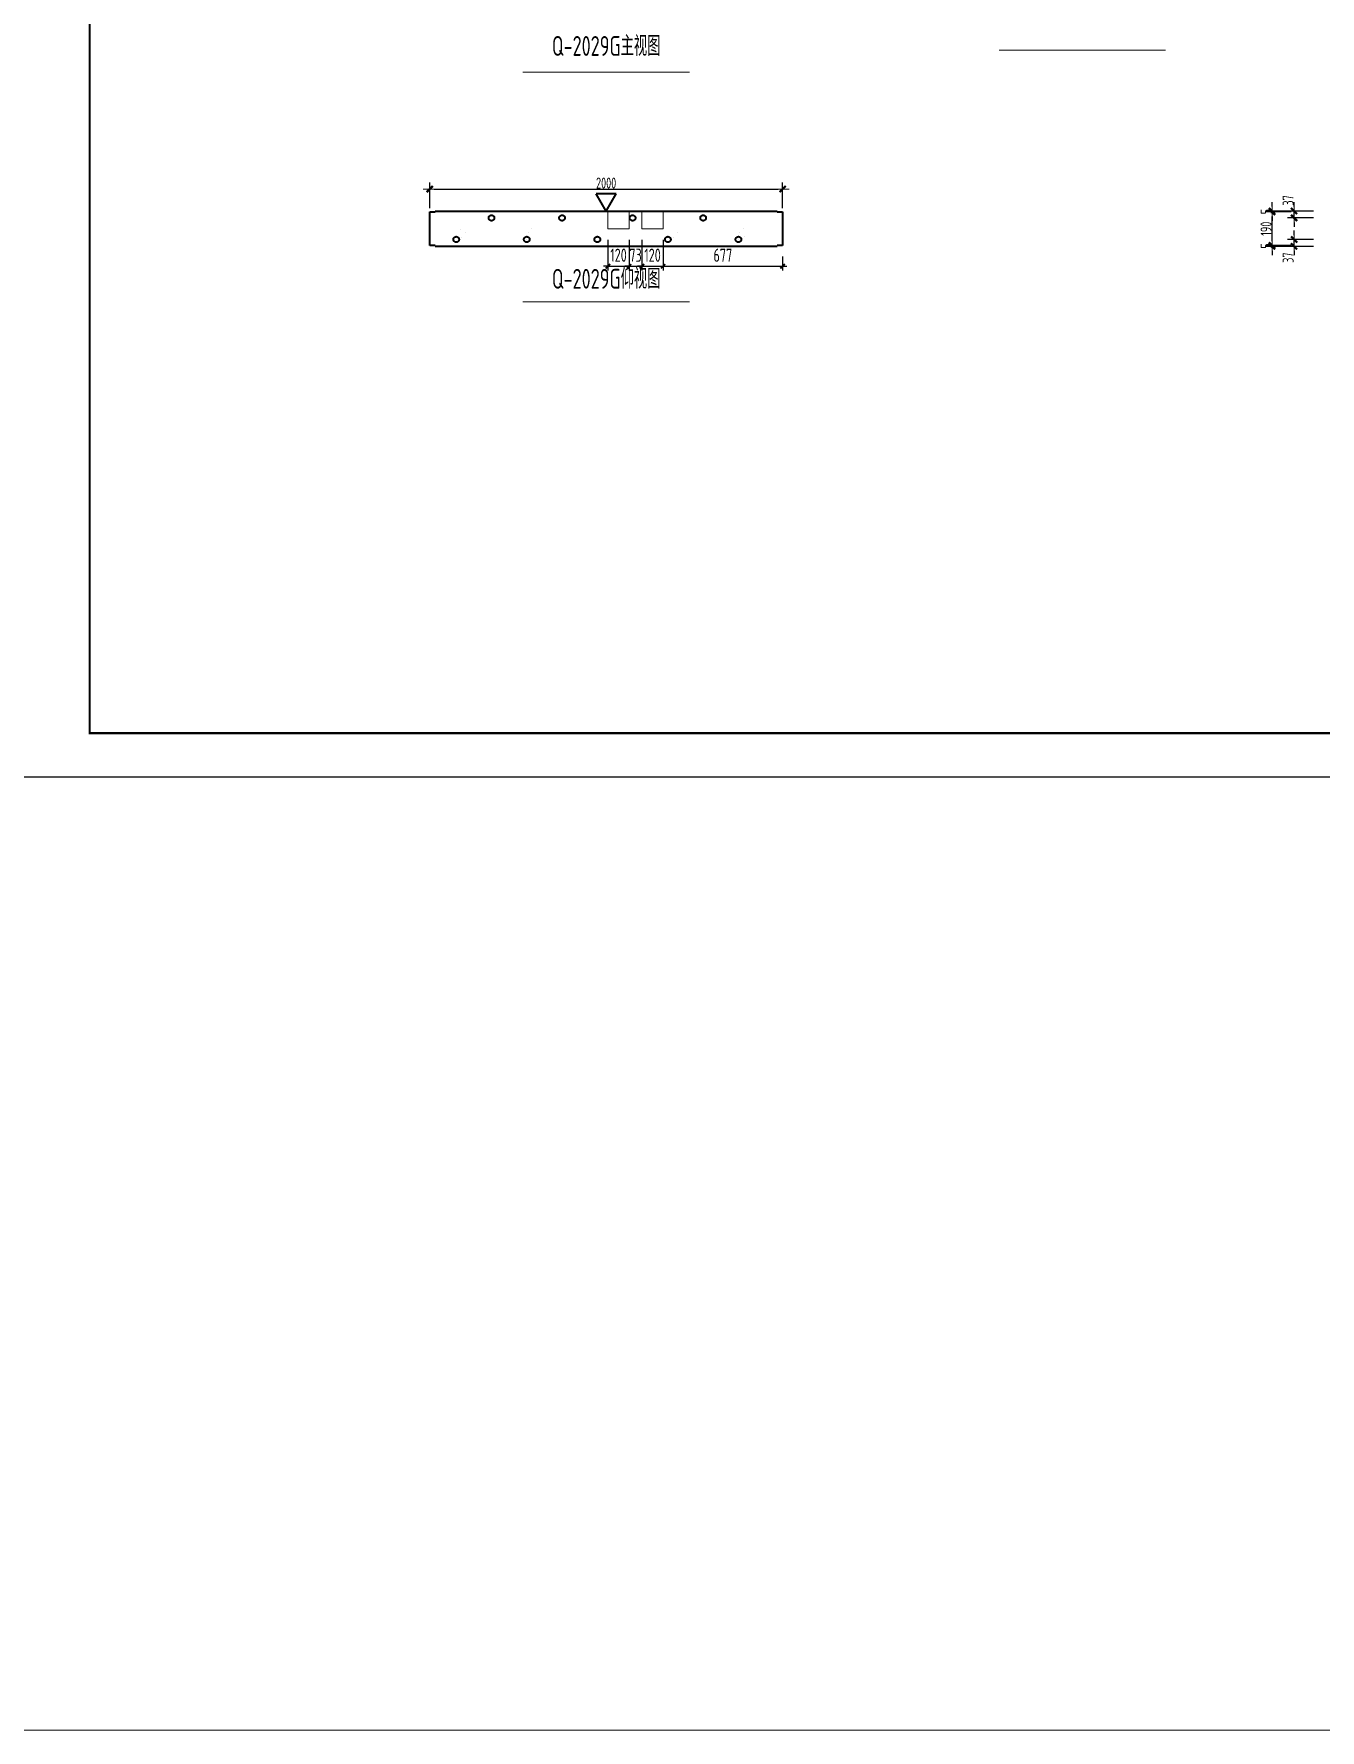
# Model space of a CAD drawing. Extents: x -85320 to 1679916, y -1321939 to 627.
# Drawn here: x 1499977 to 1529144, y -889482 to -851011 of the extents above; entities that cross this region are included whole.
import ezdxf
from ezdxf.enums import TextEntityAlignment as Align

# ---------------------------------------------------------------- set-up
doc = ezdxf.new("R2010")
doc.units = 0
doc.header["$LTSCALE"] = 1000
doc.linetypes.add('点划线', pattern=[1850, 1200, -300, 50, -300])
for name, color, linetype in [('BORDER', 7, 'Continuous'), ('手孔标注', 3, 'Continuous'), ('打印线框', 7, 'Continuous'), ('拉模', 7, 'Continuous')]:
    doc.layers.add(name, color=color, linetype=linetype)
for name, color, linetype, lineweight in [('手孔', 6, 'Continuous', 0), ('预制墙图名', 7, 'Continuous', 18), ('预制墙墙身水平筋', 130, 'Continuous', 18), ('预制墙详图孔洞', 9, '点划线', 18), ('预制墙详图标注', 3, 'Continuous', 18), ('预制墙详图轮廓', 3, 'Continuous', 35)]:
    doc.layers.add(name, color=color, linetype=linetype, lineweight=lineweight)
doc.styles.add('TSSD_Dimension', font='tssdeng.shx', dxfattribs={"width": 0.7, "bigfont": 'hztxt.shx'})
doc.styles.add('样式 1', font='yjkeng.shx', dxfattribs={"width": 0.7, "bigfont": 'yjkchn.shx'})
doc.styles.add('样式 2', font='yjkeng.shx', dxfattribs={"width": 0.7, "bigfont": 'yjkchn.shx'})
doc.dimstyles.new('标注', dxfattribs={"dimtxt": 300, "dimasz": 100, "dimexe": 100, "dimexo": 250, "dimgap": 100, "dimtad": 1, "dimdec": 0, "dimlfac": 0.25, "dimzin": 0, "dimdsep": 46, "dimtxsty": 'TSSD_Dimension', "dimblk": 'ARCHTICK', "dimcen": 0, "dimdle": 100, "dimclrt": 7, "dimadec": 0, "dimazin": 0, "dimtfac": 1, "dimtdec": 0, "dimtix": 1, "dimtmove": 2, "dimatfit": 3, "dimfxl": 1, "dimtolj": 1, "dimtzin": 0, "dimarcsym": 0})
doc.dimstyles.new('盈建科结构', dxfattribs={"dimscale": 100, "dimtxt": 2.5, "dimasz": 1, "dimexe": 1.5, "dimexo": 0.625, "dimgap": 0.1, "dimtad": 1, "dimdec": 0, "dimrnd": 1, "dimzin": 0, "dimdsep": 46, "dimtxsty": '样式 1', "dimblk": '_yjkbk', "dimblk1": 'ARCHTICK', "dimblk2": 'ARCHTICK', "dimcen": 0.09, "dimadec": 0, "dimazin": 0, "dimtfac": 1, "dimtdec": 4, "dimtix": 1, "dimtmove": 2, "dimatfit": 3, "dimfxl": 1, "dimtolj": 1, "dimtzin": 0, "dimarcsym": 0})

# ---------------------------------------------------------------- blocks, each defined once
blk = doc.blocks.new('_yjkbk')
blk.add_line((-1, 0), (1.5, 0))
blk.add_lwpolyline([(-0.7, -0.7, 0.5, 0.5, 0), (0.7, 0.7, 0.5, 0.5, 0)], format="xyseb")
blk = doc.blocks.new('*D1869')
at = {"layer": 'Defpoints', "color": 0, "transparency": 16777216}
for p in [(1516954, -854529), (1508954, -855029), (1516954, -855029)]:
    blk.add_point(p, dxfattribs=at)
at = {"layer": '预制墙详图标注', "color": 0, "lineweight": -2, "transparency": 16777216}
for p, q in [((1508954, -854966), (1508954, -854379)), ((1516954, -854966), (1516954, -854379)), ((1509054, -854529), (1516854, -854529))]:
    blk.add_line(p, q, dxfattribs=at)
at = {"layer": '预制墙详图标注', "color": 0, "lineweight": -2, "transparency": 16777216, "xscale": 100, "yscale": 100, "zscale": 100, "rotation": 180}
blk.add_blockref('_yjkbk', (1508954, -854529), dxfattribs=at)
at = {"layer": '预制墙详图标注', "color": 0, "lineweight": -2, "transparency": 16777216, "xscale": 100, "yscale": 100, "zscale": 100}
blk.add_blockref('_yjkbk', (1516954, -854529), dxfattribs=at)
at = {"layer": '预制墙详图标注', "color": 0, "transparency": 16777216, "insert": (1512954, -854519), "char_height": 250, "attachment_point": 8, "style": '样式 1'}
blk.add_mtext('\\A1;2000', dxfattribs=at)
blk = doc.blocks.new('_ArchTick')
at = {"color": 0, "linetype": 'ByBlock', "const_width": 0.4}
blk.add_lwpolyline([(-0.5, -0.5), (0.5, 0.5)], dxfattribs=at)
blk = doc.blocks.new('*D2024')
at = {"layer": 'Defpoints', "color": 0, "transparency": 16777216}
for p in [(1512994, -855429), (1513474, -855429), (1513474, -856280)]:
    blk.add_point(p, dxfattribs=at)
at = {"layer": '手孔标注', "color": 0, "lineweight": -2, "transparency": 16777216}
for p, q in [((1512994, -855679), (1512994, -856380)), ((1513474, -855679), (1513474, -856380)), ((1512994, -856280), (1512894, -856280)), ((1512994, -856280), (1513474, -856280)), ((1513474, -856280), (1513574, -856280))]:
    blk.add_line(p, q, dxfattribs=at)
at = {"layer": '手孔标注', "color": 0, "lineweight": -2, "transparency": 16777216, "xscale": 100, "yscale": 100, "zscale": 100}
blk.add_blockref('_ArchTick', (1512994, -856280), dxfattribs=at)
at = {"layer": '手孔标注', "color": 0, "lineweight": -2, "transparency": 16777216, "xscale": 100, "yscale": 100, "zscale": 100, "rotation": 180}
blk.add_blockref('_ArchTick', (1513474, -856280), dxfattribs=at)
at = {"layer": '手孔标注', "color": 7, "lineweight": 0, "transparency": 16777216, "insert": (1513234, -856030), "char_height": 300, "attachment_point": 5, "style": 'TSSD_Dimension'}
blk.add_mtext('\\A1;120', dxfattribs=at)
blk = doc.blocks.new('*D2025')
at = {"layer": 'Defpoints', "color": 0, "transparency": 16777216}
for p in [(1513474, -855429), (1513766, -855429), (1513766, -856280)]:
    blk.add_point(p, dxfattribs=at)
at = {"layer": '手孔标注', "color": 0, "lineweight": -2, "transparency": 16777216}
for p, q in [((1513474, -855679), (1513474, -856380)), ((1513766, -855679), (1513766, -856380)), ((1513474, -856280), (1513374, -856280)), ((1513474, -856280), (1513766, -856280)), ((1513766, -856280), (1513866, -856280))]:
    blk.add_line(p, q, dxfattribs=at)
at = {"layer": '手孔标注', "color": 0, "lineweight": -2, "transparency": 16777216, "xscale": 100, "yscale": 100, "zscale": 100}
blk.add_blockref('_ArchTick', (1513474, -856280), dxfattribs=at)
at = {"layer": '手孔标注', "color": 0, "lineweight": -2, "transparency": 16777216, "xscale": 100, "yscale": 100, "zscale": 100, "rotation": 180}
blk.add_blockref('_ArchTick', (1513766, -856280), dxfattribs=at)
at = {"layer": '手孔标注', "color": 7, "lineweight": 0, "transparency": 16777216, "insert": (1513620, -856030), "char_height": 300, "attachment_point": 5, "style": 'TSSD_Dimension'}
blk.add_mtext('\\A1;73', dxfattribs=at)
blk = doc.blocks.new('*D2026')
at = {"layer": 'Defpoints', "color": 0, "transparency": 16777216}
for p in [(1513766, -855429), (1514246, -855429), (1514246, -856280)]:
    blk.add_point(p, dxfattribs=at)
at = {"layer": '手孔标注', "color": 0, "lineweight": -2, "transparency": 16777216}
for p, q in [((1513766, -855679), (1513766, -856380)), ((1514246, -855679), (1514246, -856380)), ((1513766, -856280), (1513666, -856280)), ((1513766, -856280), (1514246, -856280)), ((1514246, -856280), (1514346, -856280))]:
    blk.add_line(p, q, dxfattribs=at)
at = {"layer": '手孔标注', "color": 0, "lineweight": -2, "transparency": 16777216, "xscale": 100, "yscale": 100, "zscale": 100}
blk.add_blockref('_ArchTick', (1513766, -856280), dxfattribs=at)
at = {"layer": '手孔标注', "color": 0, "lineweight": -2, "transparency": 16777216, "xscale": 100, "yscale": 100, "zscale": 100, "rotation": 180}
blk.add_blockref('_ArchTick', (1514246, -856280), dxfattribs=at)
at = {"layer": '手孔标注', "color": 7, "lineweight": 0, "transparency": 16777216, "insert": (1514006, -856030), "char_height": 300, "attachment_point": 5, "style": 'TSSD_Dimension'}
blk.add_mtext('\\A1;120', dxfattribs=at)
blk = doc.blocks.new('*D2028')
at = {"layer": 'Defpoints', "color": 0, "transparency": 16777216}
for p in [(1514246, -855429), (1516954, -855809), (1516954, -856280)]:
    blk.add_point(p, dxfattribs=at)
at = {"layer": '手孔标注', "color": 0, "lineweight": -2, "transparency": 16777216}
for p, q in [((1514246, -855679), (1514246, -856380)), ((1514146, -856280), (1517054, -856280)), ((1516954, -856059), (1516954, -856380))]:
    blk.add_line(p, q, dxfattribs=at)
at = {"layer": '手孔标注', "color": 0, "lineweight": -2, "transparency": 16777216, "xscale": 100, "yscale": 100, "zscale": 100, "rotation": 180}
blk.add_blockref('_ArchTick', (1514246, -856280), dxfattribs=at)
at = {"layer": '手孔标注', "color": 0, "lineweight": -2, "transparency": 16777216, "xscale": 100, "yscale": 100, "zscale": 100}
blk.add_blockref('_ArchTick', (1516954, -856280), dxfattribs=at)
at = {"layer": '手孔标注', "color": 7, "lineweight": 0, "transparency": 16777216, "insert": (1515600, -856030), "char_height": 300, "attachment_point": 5, "style": 'TSSD_Dimension'}
blk.add_mtext('\\A1;677', dxfattribs=at)
blk = doc.blocks.new('图框1')
at = {"layer": 'BORDER', "const_width": 50}
blk.add_lwpolyline([(1377779, -823089), (1377779, -783089), (1433679, -783089), (1433679, -823089)], close=True, dxfattribs=at)
blk = doc.blocks.new('*D3126')
at = {"layer": 'Defpoints', "color": 0, "transparency": 16777216}
for p in [(1528554, -855673), (1529054, -855673), (1529054, -855829)]:
    blk.add_point(p, dxfattribs=at)
at = {"layer": '预制墙详图标注', "color": 0, "lineweight": -2, "transparency": 16777216}
for p, q in [((1528554, -855573), (1528554, -855473)), ((1528991, -855673), (1528404, -855673)), ((1528991, -855829), (1528404, -855829)), ((1528554, -855829), (1528554, -855673)), ((1528554, -855929), (1528554, -856029))]:
    blk.add_line(p, q, dxfattribs=at)
at = {"layer": '预制墙详图标注', "color": 0, "lineweight": -2, "transparency": 16777216, "xscale": 100, "yscale": 100, "zscale": 100}
for p, rotation in [((1528554, -855673), 270), ((1528554, -855829), 90)]:
    blk.add_blockref('_yjkbk', p, dxfattribs=dict(at, rotation=rotation))
at = {"layer": '预制墙详图标注', "color": 0, "transparency": 16777216, "insert": (1528544, -856085), "char_height": 250, "attachment_point": 8, "rotation": 90, "style": '样式 1'}
blk.add_mtext('\\A1;37', dxfattribs=at)
blk = doc.blocks.new('*D3127')
at = {"layer": 'Defpoints', "color": 0, "transparency": 16777216}
for p in [(1528554, -855029), (1529054, -855029), (1529054, -855185)]:
    blk.add_point(p, dxfattribs=at)
at = {"layer": '预制墙详图标注', "color": 0, "lineweight": -2, "transparency": 16777216}
for p, q in [((1528554, -854929), (1528554, -854829)), ((1528991, -855029), (1528404, -855029)), ((1528991, -855185), (1528404, -855185)), ((1528554, -855185), (1528554, -855029)), ((1528554, -855285), (1528554, -855385))]:
    blk.add_line(p, q, dxfattribs=at)
at = {"layer": '预制墙详图标注', "color": 0, "lineweight": -2, "transparency": 16777216, "xscale": 100, "yscale": 100, "zscale": 100}
for p, rotation in [((1528554, -855029), 270), ((1528554, -855185), 90)]:
    blk.add_blockref('_yjkbk', p, dxfattribs=dict(at, rotation=rotation))
at = {"layer": '预制墙详图标注', "color": 0, "transparency": 16777216, "insert": (1528544, -854787), "char_height": 250, "attachment_point": 8, "rotation": 90, "style": '样式 1'}
blk.add_mtext('\\A1;37', dxfattribs=at)
blk = doc.blocks.new('*D3128')
at = {"layer": 'Defpoints', "color": 0, "transparency": 16777216}
for p in [(1528054, -855049), (1528554, -855049), (1528554, -855809)]:
    blk.add_point(p, dxfattribs=at)
at = {"layer": '预制墙详图标注', "color": 0, "lineweight": -2, "transparency": 16777216}
for p, q in [((1528491, -855049), (1527904, -855049)), ((1528054, -855709), (1528054, -855149)), ((1528491, -855809), (1527904, -855809))]:
    blk.add_line(p, q, dxfattribs=at)
at = {"layer": '预制墙详图标注', "color": 0, "lineweight": -2, "transparency": 16777216, "xscale": 100, "yscale": 100, "zscale": 100}
for p, rotation in [((1528054, -855049), 90), ((1528054, -855809), 270)]:
    blk.add_blockref('_yjkbk', p, dxfattribs=dict(at, rotation=rotation))
at = {"layer": '预制墙详图标注', "color": 0, "transparency": 16777216, "insert": (1528044, -855429), "char_height": 250, "attachment_point": 8, "rotation": 90, "style": '样式 1'}
blk.add_mtext('\\A1;190', dxfattribs=at)
blk = doc.blocks.new('*D3129')
at = {"layer": 'Defpoints', "color": 0, "transparency": 16777216}
for p in [(1528054, -855029), (1528554, -855029), (1528554, -855049)]:
    blk.add_point(p, dxfattribs=at)
at = {"layer": '预制墙详图标注', "color": 0, "lineweight": -2, "transparency": 16777216}
for p, q in [((1528054, -854929), (1528054, -854829)), ((1528491, -855029), (1527904, -855029)), ((1528491, -855049), (1527904, -855049)), ((1528054, -855049), (1528054, -855029)), ((1528054, -855149), (1528054, -855249))]:
    blk.add_line(p, q, dxfattribs=at)
at = {"layer": '预制墙详图标注', "color": 0, "lineweight": -2, "transparency": 16777216, "xscale": 100, "yscale": 100, "zscale": 100}
for p, rotation in [((1528054, -855049), 90), ((1528054, -855029), 270)]:
    blk.add_blockref('_yjkbk', p, dxfattribs=dict(at, rotation=rotation))
at = {"layer": '预制墙详图标注', "color": 0, "transparency": 16777216, "insert": (1528044, -855039), "char_height": 250, "attachment_point": 8, "rotation": 90, "style": '样式 1'}
blk.add_mtext('\\A1;5', dxfattribs=at)
blk = doc.blocks.new('*D3130')
at = {"layer": 'Defpoints', "color": 0, "transparency": 16777216}
for p in [(1528054, -855809), (1528554, -855809), (1528554, -855829)]:
    blk.add_point(p, dxfattribs=at)
at = {"layer": '预制墙详图标注', "color": 0, "lineweight": -2, "transparency": 16777216}
for p, q in [((1528491, -855809), (1527904, -855809)), ((1528491, -855829), (1527904, -855829)), ((1528054, -855709), (1528054, -855609)), ((1528054, -855829), (1528054, -855809)), ((1528054, -855929), (1528054, -856029))]:
    blk.add_line(p, q, dxfattribs=at)
at = {"layer": '预制墙详图标注', "color": 0, "lineweight": -2, "transparency": 16777216, "xscale": 100, "yscale": 100, "zscale": 100}
for p, rotation in [((1528054, -855829), 90), ((1528054, -855809), 270)]:
    blk.add_blockref('_yjkbk', p, dxfattribs=dict(at, rotation=rotation))
at = {"layer": '预制墙详图标注', "color": 0, "transparency": 16777216, "insert": (1528044, -855819), "char_height": 250, "attachment_point": 8, "rotation": 90, "style": '样式 1'}
blk.add_mtext('\\A1;5', dxfattribs=at)

msp = doc.modelspace()

# ---------------------------------------------------------------- linework, layer by layer
at = {"layer": '手孔', "color": 6}
for points in [[(1512993.657, -855028.636), (1513473.657, -855028.636), (1513473.657, -855428.636), (1512993.657, -855428.636)], [(1513765.794, -855028.636), (1514245.794, -855028.636), (1514245.794, -855428.636), (1513765.794, -855428.636)]]:
    msp.add_lwpolyline(points, close=True, dxfattribs=at)
at = {"layer": '打印线框', "color": 1}
msp.add_lwpolyline([(1498739.784, -867870.959), (1498739.784, -825870.959), (1558139.784, -825870.959), (1558139.784, -867870.959)], close=True, dxfattribs=at)
at = {"layer": '预制墙图名', "lineweight": 18}
for p, q in [((1521865.605, -851378.636), (1525641.762, -851378.636)), ((1511066.786, -851878.636), (1514840.581, -851878.636)), ((1511060.881, -857088.636), (1514846.487, -857088.636))]:
    msp.add_line(p, q, dxfattribs=at)
at = {"layer": '预制墙墙身水平筋', "color": 4}
msp.add_lwpolyline([(1380116.859, -811851.87), (1617539.787, -811851.87), (1617539.787, -889482.118), (1380116.859, -889482.118)], close=True, dxfattribs=at)
at = {"layer": '预制墙详图孔洞', "lineweight": 35, "const_width": 0.18}
for points in [[(1509500.245, -855630.585), (1509677.684, -855405.09), (1509677.684, -855028.636), (1509813.684, -855028.636), (1509813.684, -855452.182), (1509607.123, -855714.687)], [(1510285.684, -855184.636), (1510285.684, -855028.636), (1510421.684, -855028.636), (1510421.684, -855184.636)], [(1511100.245, -855630.585), (1511277.684, -855405.09), (1511277.684, -855028.636), (1511413.684, -855028.636), (1511413.684, -855452.182), (1511207.123, -855714.687)], [(1511885.684, -855184.636), (1511885.684, -855028.636), (1512021.684, -855028.636), (1512021.684, -855184.636)], [(1512700.245, -855630.585), (1512877.684, -855405.09), (1512877.684, -855028.636), (1513013.684, -855028.636), (1513013.684, -855452.182), (1512807.123, -855714.687)], [(1513485.684, -855184.636), (1513485.684, -855028.636), (1513621.684, -855028.636), (1513621.684, -855184.636)], [(1514300.245, -855630.585), (1514477.684, -855405.09), (1514477.684, -855028.636), (1514613.684, -855028.636), (1514613.684, -855452.182), (1514407.123, -855714.687)], [(1515085.684, -855184.636), (1515085.684, -855028.636), (1515221.684, -855028.636), (1515221.684, -855184.636)], [(1515900.245, -855630.585), (1516077.684, -855405.09), (1516077.684, -855028.636), (1516213.684, -855028.636), (1516213.684, -855452.182), (1516007.123, -855714.687)]]:
    msp.add_lwpolyline(points, close=True, dxfattribs=at)
at = {"layer": '预制墙详图孔洞', "lineweight": 35}
for centre in [(1510353.684, -855184.636), (1511953.684, -855184.636), (1513553.684, -855184.636), (1515153.684, -855184.636), (1509553.684, -855672.636), (1511153.684, -855672.636), (1512753.684, -855672.636), (1514353.684, -855672.636), (1515953.684, -855672.636)]:
    msp.add_circle(centre, 64, dxfattribs=at)
at = {"layer": '预制墙详图标注', "lineweight": 35}
for p, q in [((1512953.684, -855028.636), (1512728.684, -854638.925)), ((1513178.684, -854638.925), (1512728.684, -854638.925)), ((1512953.684, -855028.636), (1513178.684, -854638.925))]:
    msp.add_line(p, q, dxfattribs=at)
at = {"layer": '预制墙详图轮廓', "lineweight": 35}
for p, q in [((1508953.684, -855808.636), (1508953.684, -855048.636)), ((1508953.684, -855048.636), (1509073.684, -855048.636)), ((1509073.684, -855028.636), (1516833.684, -855028.636)), ((1509073.684, -855048.636), (1509073.684, -855028.636)), ((1516833.684, -855028.636), (1516833.684, -855048.636)), ((1516833.684, -855048.636), (1516953.684, -855048.636)), ((1516953.684, -855048.636), (1516953.684, -855808.636)), ((1509073.684, -855808.636), (1508953.684, -855808.636)), ((1509073.684, -855828.636), (1509073.684, -855808.636)), ((1509073.684, -855828.636), (1516833.684, -855828.636)), ((1516953.684, -855808.636), (1516833.684, -855808.636)), ((1516833.684, -855808.636), (1516833.684, -855828.636))]:
    msp.add_line(p, q, dxfattribs=at)

# ---------------------------------------------------------------- block references
at = {"layer": '拉模', "color": 3}
msp.add_blockref('图框1', (123460.835, -43782.265), dxfattribs=at)

# ---------------------------------------------------------------- texts
at = {"layer": '预制墙图名', "linetype": 'Continuous', "style": '样式 2', "width": 0.7}
for s, p in [('Q-2029G主视图', (1512953.684, -851643.522)), ('Q-2029G仰视图', (1512953.684, -856924.821))]:
    msp.add_text(s, height=450, dxfattribs=at).set_placement(p, align=Align.BOTTOM_CENTER)

# ---------------------------------------------------------------- dimensions: what is measured, and where the dimension line sits
at = {"layer": '手孔标注', "color": 3, "lineweight": 0}
for base, p1, p2, picture, middle in [((1513473.657, -856279.654), (1512993.657, -855428.636), (1513473.657, -855428.636), '*D2024', (1513233.657, -856029.654)), ((1513765.794, -856279.654), (1513473.657, -855428.636), (1513765.794, -855428.636), '*D2025', (1513619.726, -856029.654)), ((1514245.794, -856279.654), (1513765.794, -855428.636), (1514245.794, -855428.636), '*D2026', (1514005.794, -856029.654)), ((1516953.684, -856279.654), (1514245.794, -855428.636), (1516953.684, -855808.636), '*D2028', (1515599.739, -856029.654))]:
    dim = msp.add_linear_dim(base=base, p1=p1, p2=p2, dimstyle='标注', dxfattribs=at)
    dim.commit()
    dim.dimension.update_dxf_attribs({"geometry": picture, "text_midpoint": middle})
at = {"layer": '预制墙详图标注'}
for p1, p2, picture, middle in [((1508953.684, -855028.636), (1516953.684, -855028.636), '*D1869', (1512953.684, -854393.636)), ((1528553.684, -855048.636), (1528553.684, -855028.636), '*D3129', (1527918.684, -855038.636)), ((1528553.684, -855808.636), (1528553.684, -855048.636), '*D3128', (1527918.684, -855428.636)), ((1528553.684, -855828.636), (1528553.684, -855808.636), '*D3130', (1527918.684, -855818.636))]:
    dim = msp.add_aligned_dim(p1=p1, p2=p2, distance=500, dimstyle='盈建科结构', override={"dimscale": 100, "dimtxt": 2.5, "dimasz": 1, "dimexe": 1.5, "dimexo": 0.625, "dimgap": 0.1, "dimtad": 1, "dimlfac": 0.25, "dimrnd": 5, "dimdle": 0, "dimtix": 1, "dimfxlon": 0}, dxfattribs=at)
    dim.commit()
    dim.dimension.update_dxf_attribs({"geometry": picture, "text_midpoint": middle})
for base, p1, p2, picture, middle in [((1528553.684, -855028.636), (1529053.684, -855184.636), (1529053.684, -855028.636), '*D3127', (1528418.684, -854787.056)), ((1528553.684, -855672.636), (1529053.684, -855828.636), (1529053.684, -855672.636), '*D3126', (1528418.684, -856085.188))]:
    dim = msp.add_linear_dim(base=base, p1=p1, p2=p2, angle=90, text='37', dimstyle='盈建科结构', override={"dimlfac": 0.25, "dimrnd": 5}, dxfattribs=at)
    dim.commit()
    dim.dimension.update_dxf_attribs({"geometry": picture, "text_midpoint": middle, "dimtype": 161})

doc.saveas('drawing.dxf')
